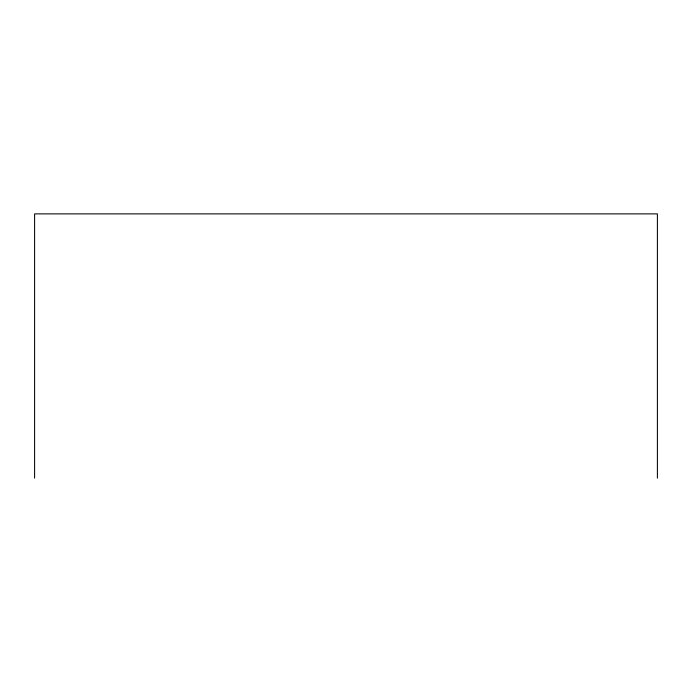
<?xml version="1.0" encoding="UTF-8"?>
<svg xmlns="http://www.w3.org/2000/svg" width="692" height="692" viewBox="0 0 692 692"><rect width="100%" height="100%" fill="white"/><g stroke="black" fill="none" stroke-linecap="round" stroke-linejoin="round"><path stroke-width="1.04" d="M657.4 478.12L657.4 213.88L34.6 213.88L34.6 478.12"/></g></svg>
